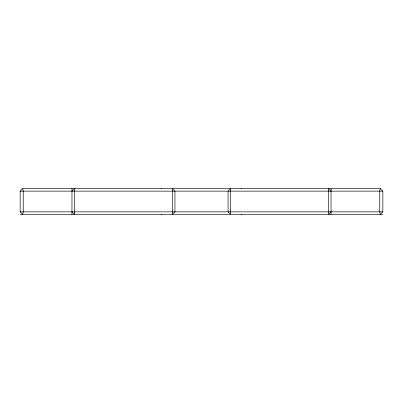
<?xml version="1.0" encoding="UTF-8"?>
<svg xmlns="http://www.w3.org/2000/svg" width="403" height="403" viewBox="0 0 403 403"><rect width="100%" height="100%" fill="white"/><g stroke="black" fill="none" stroke-linecap="round" stroke-linejoin="round"><path stroke-width="0.6" d="M380.261 188.549L379.752 191.138L379.752 211.862L380.261 214.451L382.85 211.862L382.85 191.138L380.261 188.549L22.739 188.549L20.15 191.138L20.15 211.862L22.739 214.451L23.248 211.862L23.248 191.138L22.739 188.549M71.966 191.138L74.555 188.549L74.555 214.451L71.966 211.862M331.034 211.862L328.445 214.451L328.445 188.549L331.034 191.138M161.255 214.451L161.563 214.2M241.432 188.8L241.745 188.549M20.15 191.138L382.85 191.138M20.15 211.862L382.85 211.862M20.15 214.451L382.85 214.451M241.432 214.2L241.745 214.451M161.255 188.549L161.568 188.8M331.034 188.549L331.034 214.451M71.966 188.549L71.966 214.451M174.932 211.862L172.398 214.451L172.398 188.549L174.932 191.138L174.932 211.862M230.602 188.549L228.068 191.138L228.068 211.862L230.602 214.451L230.602 188.549"/></g></svg>
